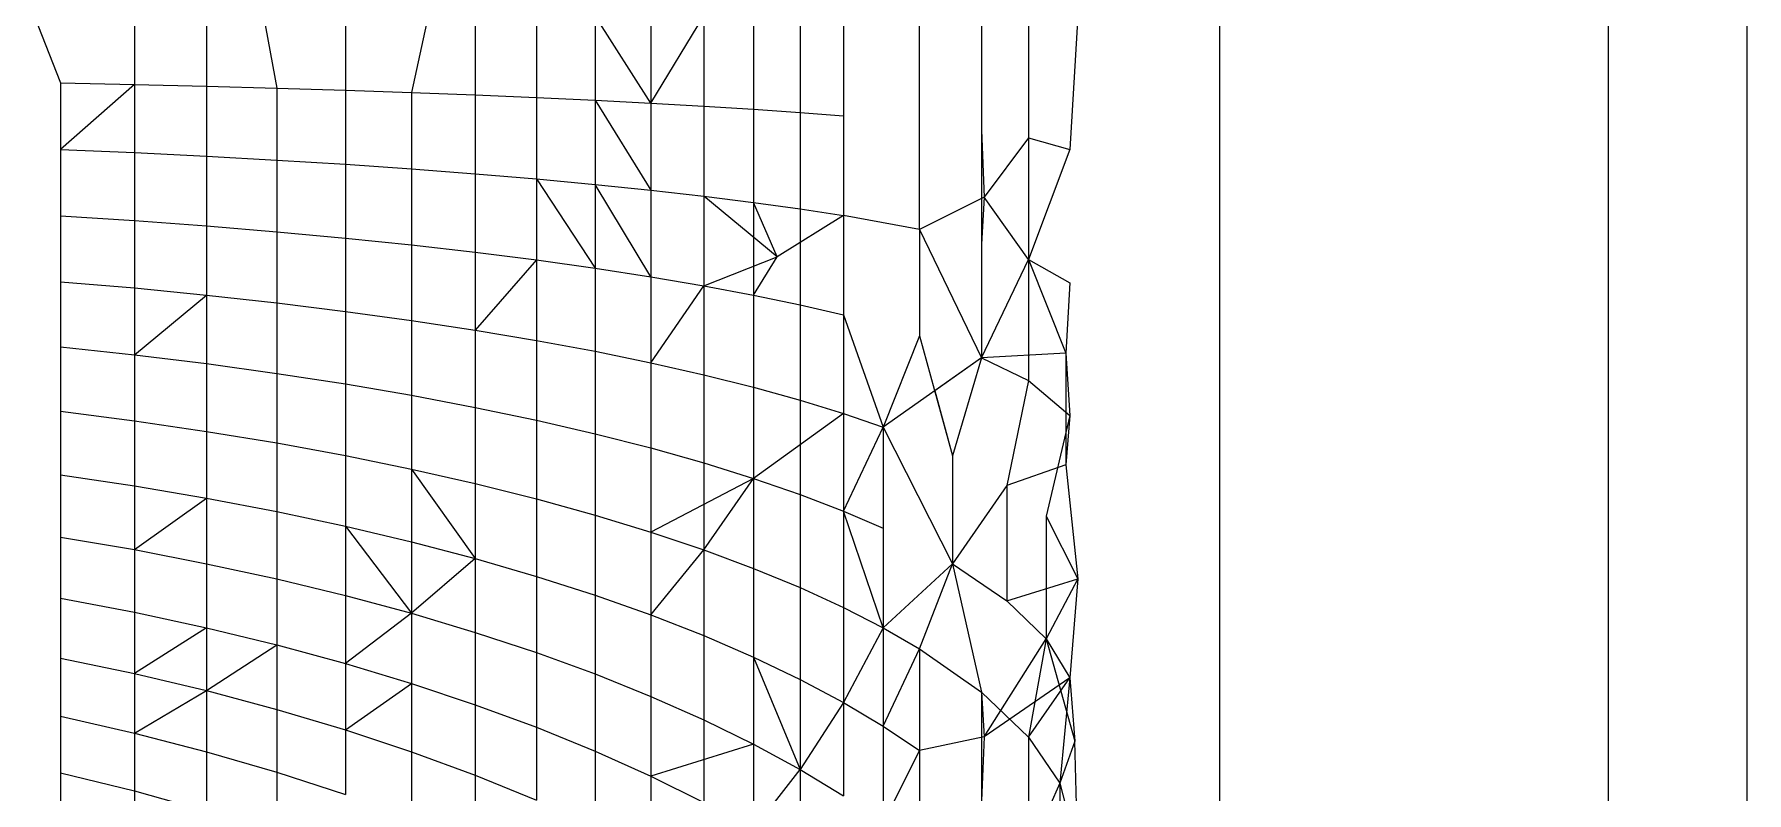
# Model space of a CAD drawing. Header units: inches. Extents: x 17 to 4615, y 5 to 3256.
# Drawn here: x 1650.593 to 1651.632, y 2416.881 to 2417.341 of the extents above; entities that cross this region are included whole.
import ezdxf

# ---------------------------------------------------------------- set-up
doc = ezdxf.new("R2010")
doc.units = ezdxf.units.IN
doc.header["$MEASUREMENT"] = 0

msp = doc.modelspace()

# ---------------------------------------------------------------- linework, layer by layer
for p, q in [((1651.6324, 2589.9496), (1651.6324, 2243.9862)), ((1651.5483, 2589.9138), (1651.5483, 2244.0227)), ((1651.3124, 2589.8133), (1651.3124, 2244.1249)), ((1650.5933, 2417.3523), (1650.6092, 2417.3118)), ((1650.6541, 2417.3523), (1650.6541, 2417.3108)), ((1650.6979, 2417.3523), (1650.6979, 2417.3097)), ((1650.7324, 2417.3523), (1650.7406, 2417.3085)), ((1650.7821, 2417.3523), (1650.7821, 2417.3072)), ((1650.8324, 2417.3523), (1650.8222, 2417.3059)), ((1650.8609, 2417.3523), (1650.8609, 2417.3044)), ((1650.8981, 2417.3523), (1650.8981, 2417.3028)), ((1650.9337, 2417.3523), (1650.9337, 2417.3011)), ((1650.9675, 2417.2994), (1650.9337, 2417.3523)), ((1650.9675, 2417.3523), (1650.9675, 2417.2994)), ((1650.9675, 2417.2994), (1650.9996, 2417.3523)), ((1650.9996, 2417.3523), (1650.9996, 2417.2976)), ((1651.0298, 2417.3523), (1651.0298, 2417.2957)), ((1651.058, 2417.3523), (1651.058, 2417.2937)), ((1651.0843, 2417.3523), (1651.0843, 2417.2917)), ((1651.1305, 2417.2227), (1651.1305, 2417.3523)), ((1651.1681, 2417.3523), (1651.1681, 2417.283)), ((1651.1966, 2417.3523), (1651.1966, 2417.2784)), ((1651.2265, 2417.3523), (1651.2217, 2417.2713)), ((1650.6092, 2417.3118), (1650.6092, 2417.2713)), ((1650.6092, 2417.3118), (1650.6541, 2417.3108)), ((1650.6541, 2417.3108), (1650.6092, 2417.2713)), ((1650.6541, 2417.3108), (1650.6541, 2417.2694)), ((1650.6541, 2417.3108), (1650.6979, 2417.3097)), ((1650.6979, 2417.3097), (1650.6979, 2417.2672)), ((1650.6979, 2417.3097), (1650.7406, 2417.3085)), ((1650.7406, 2417.3085), (1650.7406, 2417.2649)), ((1650.7406, 2417.3085), (1650.7821, 2417.3072)), ((1650.7821, 2417.3072), (1650.7821, 2417.2623)), ((1650.7821, 2417.3072), (1650.8222, 2417.3059)), ((1650.8222, 2417.3059), (1650.8222, 2417.2595)), ((1650.8222, 2417.3059), (1650.8609, 2417.3044)), ((1650.8609, 2417.3044), (1650.8609, 2417.2566)), ((1650.8609, 2417.3044), (1650.8981, 2417.3028)), ((1650.8981, 2417.3028), (1650.8981, 2417.2534)), ((1650.8981, 2417.3028), (1650.9337, 2417.3011)), ((1650.9337, 2417.3011), (1650.9337, 2417.2501)), ((1650.9337, 2417.3011), (1650.9675, 2417.2994)), ((1650.9337, 2417.3011), (1650.9675, 2417.2466)), ((1650.9675, 2417.2994), (1650.9675, 2417.2466)), ((1650.9675, 2417.2994), (1650.9996, 2417.2976)), ((1650.9996, 2417.2976), (1650.9996, 2417.243)), ((1650.9996, 2417.2976), (1651.0298, 2417.2957)), ((1651.0298, 2417.2957), (1651.0298, 2417.2392)), ((1651.0298, 2417.2957), (1651.058, 2417.2937)), ((1651.058, 2417.2937), (1651.058, 2417.2352)), ((1651.058, 2417.2937), (1651.0843, 2417.2917)), ((1651.0843, 2417.2917), (1651.0843, 2417.2312)), ((1651.1681, 2417.283), (1651.1681, 2417.2138)), ((1651.1681, 2417.283), (1651.1697, 2417.2424)), ((1651.1966, 2417.2784), (1651.1697, 2417.2424)), ((1651.1966, 2417.2784), (1651.1966, 2417.2046)), ((1651.1966, 2417.2784), (1651.2217, 2417.2713)), ((1650.6092, 2417.2713), (1650.6092, 2417.2311)), ((1650.6092, 2417.2713), (1650.6541, 2417.2694)), ((1650.6541, 2417.2694), (1650.6541, 2417.2282)), ((1650.6541, 2417.2694), (1650.6979, 2417.2672)), ((1650.6979, 2417.2672), (1650.6979, 2417.2249)), ((1650.6979, 2417.2672), (1650.7406, 2417.2649)), ((1650.7406, 2417.2649), (1650.7406, 2417.2214)), ((1650.7406, 2417.2649), (1650.7821, 2417.2623)), ((1650.7821, 2417.2623), (1650.7821, 2417.2175)), ((1650.7821, 2417.2623), (1650.8222, 2417.2595)), ((1651.2217, 2417.2713), (1651.1966, 2417.2046)), ((1650.8222, 2417.2595), (1650.8222, 2417.2134)), ((1650.8222, 2417.2595), (1650.8609, 2417.2566)), ((1650.8609, 2417.2566), (1650.8609, 2417.209)), ((1650.8609, 2417.2566), (1650.8981, 2417.2534)), ((1650.8981, 2417.2534), (1650.8981, 2417.2043)), ((1650.8981, 2417.2534), (1650.9337, 2417.2501)), ((1650.8981, 2417.2534), (1650.9337, 2417.1993)), ((1650.9337, 2417.2501), (1650.9337, 2417.1993)), ((1650.9337, 2417.2501), (1650.9675, 2417.2466)), ((1650.9675, 2417.1941), (1650.9337, 2417.2501)), ((1650.9675, 2417.2466), (1650.9675, 2417.1941)), ((1650.9675, 2417.2466), (1650.9996, 2417.243)), ((1650.9996, 2417.243), (1650.9996, 2417.1886)), ((1650.9996, 2417.243), (1651.0298, 2417.2392)), ((1651.044, 2417.2062), (1650.9996, 2417.243)), ((1651.1697, 2417.2424), (1651.1305, 2417.2227)), ((1651.1697, 2417.2424), (1651.1681, 2417.2138)), ((1651.1966, 2417.2046), (1651.1697, 2417.2424)), ((1650.6092, 2417.2311), (1650.6092, 2417.1911)), ((1650.6092, 2417.2311), (1650.6541, 2417.2282)), ((1651.0298, 2417.2392), (1651.0298, 2417.1829)), ((1651.0298, 2417.2392), (1651.058, 2417.2352)), ((1651.044, 2417.2062), (1651.0298, 2417.2392)), ((1651.0843, 2417.2312), (1651.044, 2417.2062)), ((1651.058, 2417.2352), (1651.058, 2417.1771)), ((1651.058, 2417.2352), (1651.0843, 2417.2312)), ((1651.0843, 2417.2312), (1651.0843, 2417.171)), ((1651.1305, 2417.2227), (1651.0843, 2417.2312)), ((1650.6541, 2417.2282), (1650.6541, 2417.1873)), ((1650.6541, 2417.2282), (1650.6979, 2417.2249)), ((1650.6979, 2417.2249), (1650.6979, 2417.183)), ((1650.6979, 2417.2249), (1650.7406, 2417.2214)), ((1650.7406, 2417.2214), (1650.7406, 2417.1782)), ((1650.7406, 2417.2214), (1650.7821, 2417.2175)), ((1651.1305, 2417.2227), (1651.1305, 2417.1583)), ((1651.1305, 2417.2227), (1651.1681, 2417.145)), ((1650.7821, 2417.2175), (1650.7821, 2417.1731)), ((1650.7821, 2417.2175), (1650.8222, 2417.2134)), ((1650.8222, 2417.2134), (1650.8222, 2417.1676)), ((1650.8222, 2417.2134), (1650.8609, 2417.209)), ((1651.1681, 2417.2138), (1651.1681, 2417.145)), ((1650.8609, 2417.209), (1650.8609, 2417.1617)), ((1650.8609, 2417.209), (1650.8981, 2417.2043)), ((1650.8981, 2417.2043), (1650.8609, 2417.1617)), ((1650.8981, 2417.2043), (1650.8981, 2417.1555)), ((1650.8981, 2417.2043), (1650.9337, 2417.1993)), ((1650.9337, 2417.1993), (1650.9337, 2417.1489)), ((1650.9337, 2417.1993), (1650.9675, 2417.1941)), ((1650.9996, 2417.1886), (1651.044, 2417.2062)), ((1651.0298, 2417.1829), (1651.044, 2417.2062)), ((1651.1681, 2417.145), (1651.1966, 2417.2046)), ((1651.1966, 2417.2046), (1651.1966, 2417.1312)), ((1651.1966, 2417.2046), (1651.2217, 2417.1904)), ((1651.1966, 2417.2046), (1651.2192, 2417.1477)), ((1650.6092, 2417.1911), (1650.6092, 2417.1516)), ((1650.6092, 2417.1911), (1650.6541, 2417.1873)), ((1650.9675, 2417.1941), (1650.9675, 2417.1419)), ((1650.9675, 2417.1941), (1650.9996, 2417.1886)), ((1650.9675, 2417.1419), (1650.9996, 2417.1886)), ((1650.9996, 2417.1886), (1650.9996, 2417.1347)), ((1650.9996, 2417.1886), (1651.0298, 2417.1829)), ((1651.2217, 2417.1904), (1651.2192, 2417.1477)), ((1650.6541, 2417.1873), (1650.6541, 2417.1468)), ((1650.6541, 2417.1873), (1650.6979, 2417.183)), ((1650.6541, 2417.1468), (1650.6979, 2417.183)), ((1650.6979, 2417.183), (1650.6979, 2417.1414)), ((1650.6979, 2417.183), (1650.7406, 2417.1782)), ((1650.7406, 2417.1782), (1650.7406, 2417.1355)), ((1650.7406, 2417.1782), (1650.7821, 2417.1731)), ((1651.0298, 2417.1829), (1651.0298, 2417.1271)), ((1651.0298, 2417.1829), (1651.058, 2417.1771)), ((1650.7821, 2417.1731), (1650.7821, 2417.1291)), ((1650.7821, 2417.1731), (1650.8222, 2417.1676)), ((1651.058, 2417.1771), (1651.058, 2417.1193)), ((1651.058, 2417.1771), (1651.0843, 2417.171)), ((1651.0843, 2417.171), (1651.0843, 2417.1112)), ((1651.0843, 2417.171), (1651.1085, 2417.1029)), ((1650.8222, 2417.1676), (1650.8222, 2417.1223)), ((1650.8222, 2417.1676), (1650.8609, 2417.1617)), ((1650.8609, 2417.1617), (1650.8609, 2417.1149)), ((1650.8609, 2417.1617), (1650.8981, 2417.1555)), ((1651.1305, 2417.1583), (1651.1085, 2417.1029)), ((1651.1305, 2417.1583), (1651.1504, 2417.0856)), ((1650.6092, 2417.1516), (1650.6092, 2417.1125)), ((1650.6092, 2417.1516), (1650.6541, 2417.1468)), ((1650.8981, 2417.1555), (1650.8981, 2417.1071)), ((1650.8981, 2417.1555), (1650.9337, 2417.1489)), ((1650.9337, 2417.1489), (1650.9337, 2417.0989)), ((1650.9337, 2417.1489), (1650.9675, 2417.1419)), ((1651.2192, 2417.1477), (1651.1681, 2417.145)), ((1651.2192, 2417.1477), (1651.2192, 2417.08)), ((1651.2192, 2417.1477), (1651.2217, 2417.1099)), ((1650.6541, 2417.1468), (1650.6541, 2417.1067)), ((1650.6541, 2417.1468), (1650.6979, 2417.1414)), ((1650.6979, 2417.1414), (1650.6979, 2417.1003)), ((1650.6979, 2417.1414), (1650.7406, 2417.1355)), ((1650.9675, 2417.1419), (1650.9675, 2417.0903)), ((1650.9675, 2417.1419), (1650.9996, 2417.1347)), ((1651.1681, 2417.145), (1651.1085, 2417.1029)), ((1651.1681, 2417.145), (1651.1397, 2417.1249)), ((1651.1681, 2417.145), (1651.1504, 2417.0856)), ((1651.1681, 2417.145), (1651.1966, 2417.1312)), ((1650.7406, 2417.1355), (1650.7406, 2417.0933)), ((1650.7406, 2417.1355), (1650.7821, 2417.1291)), ((1650.7821, 2417.1291), (1650.7821, 2417.0857)), ((1650.7821, 2417.1291), (1650.8222, 2417.1223)), ((1650.9996, 2417.1347), (1650.9996, 2417.0812)), ((1650.9996, 2417.1347), (1651.0298, 2417.1271)), ((1651.0298, 2417.1271), (1651.0298, 2417.0718)), ((1651.0298, 2417.1271), (1651.058, 2417.1193)), ((1651.1966, 2417.1312), (1651.1835, 2417.0675)), ((1651.1966, 2417.1312), (1651.2217, 2417.1099)), ((1650.8222, 2417.1223), (1650.8222, 2417.0775)), ((1650.8222, 2417.1223), (1650.8609, 2417.1149)), ((1651.058, 2417.1193), (1651.058, 2417.0621)), ((1651.058, 2417.1193), (1651.0843, 2417.1112)), ((1651.1397, 2417.1249), (1651.1504, 2417.0856)), ((1650.6092, 2417.1125), (1650.6092, 2417.074)), ((1650.6092, 2417.1125), (1650.6541, 2417.1067)), ((1650.6541, 2417.1067), (1650.6541, 2417.0673)), ((1650.6541, 2417.1067), (1650.6979, 2417.1003)), ((1650.8609, 2417.1149), (1650.8609, 2417.0687)), ((1650.8609, 2417.1149), (1650.8981, 2417.1071)), ((1650.8981, 2417.1071), (1650.8981, 2417.0594)), ((1650.8981, 2417.1071), (1650.9337, 2417.0989)), ((1651.0843, 2417.1112), (1651.0298, 2417.0718)), ((1651.0843, 2417.1112), (1651.0843, 2417.052)), ((1651.0843, 2417.1112), (1651.1085, 2417.1029)), ((1651.2217, 2417.1099), (1651.2073, 2417.049)), ((1651.2217, 2417.1099), (1651.2192, 2417.08)), ((1650.6979, 2417.1003), (1650.6979, 2417.0599)), ((1650.6979, 2417.1003), (1650.7406, 2417.0933)), ((1650.9337, 2417.0989), (1650.9337, 2417.0496)), ((1650.9337, 2417.0989), (1650.9675, 2417.0903)), ((1651.0843, 2417.052), (1651.1085, 2417.1029)), ((1651.1085, 2417.1029), (1651.1085, 2417.0416)), ((1651.1085, 2417.1029), (1651.1504, 2417.0201)), ((1650.7406, 2417.0933), (1650.7406, 2417.0517)), ((1650.7406, 2417.0933), (1650.7821, 2417.0857)), ((1650.7821, 2417.0857), (1650.7821, 2417.0429)), ((1650.7821, 2417.0857), (1650.8222, 2417.0775)), ((1650.9675, 2417.0903), (1650.9675, 2417.0393)), ((1650.9675, 2417.0903), (1650.9996, 2417.0812)), ((1651.1504, 2417.0856), (1651.1504, 2417.0201)), ((1650.8222, 2417.0775), (1650.8222, 2417.0333)), ((1650.8222, 2417.0775), (1650.8609, 2417.0687)), ((1650.8222, 2417.0775), (1650.8609, 2417.0232)), ((1650.9996, 2417.0812), (1650.9996, 2417.0285)), ((1650.9996, 2417.0812), (1651.0298, 2417.0718)), ((1651.2192, 2417.08), (1651.1835, 2417.0675)), ((1651.2192, 2417.08), (1651.2265, 2417.0109)), ((1650.6092, 2417.074), (1650.6092, 2417.0362)), ((1650.6092, 2417.074), (1650.6541, 2417.0673)), ((1650.6541, 2417.0673), (1650.6541, 2417.0286)), ((1650.6541, 2417.0673), (1650.6979, 2417.0599)), ((1650.8609, 2417.0687), (1650.8609, 2417.0232)), ((1650.8609, 2417.0687), (1650.8981, 2417.0594)), ((1651.0298, 2417.0718), (1650.9675, 2417.0393)), ((1650.9996, 2417.0285), (1651.0298, 2417.0718)), ((1651.0298, 2417.0718), (1651.0298, 2417.0172)), ((1651.0298, 2417.0718), (1651.058, 2417.0621)), ((1651.1835, 2417.0675), (1651.1504, 2417.0201)), ((1651.1835, 2417.0675), (1651.1835, 2416.9976)), ((1650.6541, 2417.0286), (1650.6979, 2417.0599)), ((1650.6979, 2417.0599), (1650.6979, 2417.0201)), ((1650.6979, 2417.0599), (1650.7406, 2417.0517)), ((1650.8981, 2417.0594), (1650.8981, 2417.0124)), ((1650.8981, 2417.0594), (1650.9337, 2417.0496)), ((1651.058, 2417.0621), (1651.058, 2417.0056)), ((1651.058, 2417.0621), (1651.0843, 2417.052)), ((1650.7406, 2417.0517), (1650.7406, 2417.0109)), ((1650.7406, 2417.0517), (1650.7821, 2417.0429)), ((1650.9337, 2417.0496), (1650.9337, 2417.001)), ((1650.9337, 2417.0496), (1650.9675, 2417.0393)), ((1651.0843, 2417.052), (1651.0843, 2416.9936)), ((1651.0843, 2417.052), (1651.1085, 2417.0416)), ((1651.1085, 2416.9812), (1651.0843, 2417.052)), ((1651.2073, 2417.049), (1651.2073, 2416.9745)), ((1651.2073, 2417.049), (1651.2265, 2417.0109)), ((1650.6092, 2417.0362), (1650.6092, 2416.9991)), ((1650.6092, 2417.0362), (1650.6541, 2417.0286)), ((1650.7821, 2417.0429), (1650.7821, 2417.0008)), ((1650.7821, 2417.0429), (1650.8222, 2417.0333)), ((1650.7821, 2417.0429), (1650.8222, 2416.99)), ((1650.8222, 2417.0333), (1650.8222, 2416.99)), ((1650.8222, 2417.0333), (1650.8609, 2417.0232)), ((1650.9675, 2417.0393), (1650.9675, 2416.989)), ((1650.9675, 2417.0393), (1650.9996, 2417.0285)), ((1651.1085, 2417.0416), (1651.1085, 2416.9812)), ((1650.6541, 2417.0286), (1650.6541, 2416.9906)), ((1650.6541, 2417.0286), (1650.6979, 2417.0201)), ((1650.8609, 2417.0232), (1650.8222, 2416.99)), ((1650.8609, 2417.0232), (1650.8609, 2416.9784)), ((1650.8609, 2417.0232), (1650.8981, 2417.0124)), ((1650.9675, 2416.989), (1650.9996, 2417.0285)), ((1650.9996, 2417.0285), (1650.9996, 2416.9765)), ((1650.9996, 2417.0285), (1651.0298, 2417.0172)), ((1650.6979, 2417.0201), (1650.6979, 2416.9812)), ((1650.6979, 2417.0201), (1650.7406, 2417.0109)), ((1650.8981, 2417.0124), (1650.8981, 2416.9662)), ((1650.8981, 2417.0124), (1650.9337, 2417.001)), ((1651.0298, 2417.0172), (1651.0298, 2416.9634)), ((1651.0298, 2417.0172), (1651.058, 2417.0056)), ((1651.1504, 2417.0201), (1651.1085, 2416.9812)), ((1651.1305, 2416.9684), (1651.1504, 2417.0201)), ((1651.1504, 2417.0201), (1651.1681, 2416.9421)), ((1651.1504, 2417.0201), (1651.1835, 2416.9976)), ((1650.7406, 2417.0109), (1650.7406, 2416.9708)), ((1650.7406, 2417.0109), (1650.7821, 2417.0008)), ((1651.058, 2417.0056), (1651.058, 2416.9499)), ((1651.058, 2417.0056), (1651.0843, 2416.9936)), ((1651.1835, 2416.9976), (1651.2265, 2417.0109)), ((1651.2265, 2417.0109), (1651.2073, 2416.9745)), ((1651.2265, 2417.0109), (1651.2217, 2416.9509)), ((1650.6092, 2416.9991), (1650.6092, 2416.9629)), ((1650.6092, 2416.9991), (1650.6541, 2416.9906)), ((1650.7821, 2417.0008), (1650.7821, 2416.9596)), ((1650.7821, 2417.0008), (1650.8222, 2416.99)), ((1650.9337, 2417.001), (1650.9337, 2416.9532)), ((1650.9337, 2417.001), (1650.9675, 2416.989)), ((1651.0843, 2416.9936), (1651.0843, 2416.9359)), ((1651.0843, 2416.9936), (1651.1085, 2416.9812)), ((1651.1835, 2416.9976), (1651.2073, 2416.9745)), ((1650.6541, 2416.9906), (1650.6541, 2416.9535)), ((1650.6541, 2416.9906), (1650.6979, 2416.9812)), ((1650.6979, 2416.9812), (1650.6541, 2416.9535)), ((1650.6979, 2416.9812), (1650.6979, 2416.9431)), ((1650.6979, 2416.9812), (1650.7406, 2416.9708)), ((1650.8222, 2416.99), (1650.7821, 2416.9596)), ((1650.8222, 2416.99), (1650.8222, 2416.9475)), ((1650.8222, 2416.99), (1650.8609, 2416.9784)), ((1650.9675, 2416.989), (1650.9675, 2416.9396)), ((1650.9675, 2416.989), (1650.9996, 2416.9765)), ((1651.1085, 2416.9812), (1651.0843, 2416.9359)), ((1651.1085, 2416.9812), (1651.1085, 2416.9216)), ((1651.1085, 2416.9812), (1651.1305, 2416.9684)), ((1650.6979, 2416.9431), (1650.7406, 2416.9708)), ((1650.7406, 2416.9708), (1650.7406, 2416.9317)), ((1650.7406, 2416.9708), (1650.7821, 2416.9596)), ((1650.8609, 2416.9784), (1650.8609, 2416.9346)), ((1650.8609, 2416.9784), (1650.8981, 2416.9662)), ((1650.9996, 2416.9765), (1650.9996, 2416.9254)), ((1650.9996, 2416.9765), (1651.0298, 2416.9634)), ((1651.1697, 2416.9151), (1651.2073, 2416.9745)), ((1651.2073, 2416.9745), (1651.1966, 2416.9148)), ((1651.2073, 2416.9745), (1651.2217, 2416.9509)), ((1651.2073, 2416.9745), (1651.2247, 2416.9124)), ((1650.6092, 2416.9629), (1650.6092, 2416.9276)), ((1650.6092, 2416.9629), (1650.6541, 2416.9535)), ((1650.8981, 2416.9662), (1650.8981, 2416.9209)), ((1650.8981, 2416.9662), (1650.9337, 2416.9532)), ((1651.0298, 2416.9634), (1651.0298, 2416.9106)), ((1651.0298, 2416.9634), (1651.058, 2416.9499)), ((1651.0298, 2416.9634), (1651.058, 2416.8952)), ((1651.1085, 2416.9216), (1651.1305, 2416.9684)), ((1651.1305, 2416.9684), (1651.1305, 2416.9068)), ((1651.1305, 2416.9684), (1651.1681, 2416.9421)), ((1650.6541, 2416.9535), (1650.6541, 2416.9174)), ((1650.6541, 2416.9535), (1650.6979, 2416.9431)), ((1650.7821, 2416.9596), (1650.7821, 2416.9193)), ((1650.7821, 2416.9596), (1650.8222, 2416.9475)), ((1650.9337, 2416.9532), (1650.9337, 2416.9064)), ((1650.9337, 2416.9532), (1650.9675, 2416.9396)), ((1651.058, 2416.9499), (1651.058, 2416.8952)), ((1651.058, 2416.9499), (1651.0843, 2416.9359)), ((1651.2217, 2416.9509), (1651.1697, 2416.9151)), ((1651.1966, 2416.9148), (1651.2217, 2416.9509)), ((1651.2217, 2416.9509), (1651.2157, 2416.8869)), ((1651.2217, 2416.9509), (1651.2247, 2416.9124)), ((1650.6541, 2416.9174), (1650.6979, 2416.9431)), ((1650.6979, 2416.9431), (1650.6979, 2416.906)), ((1650.6979, 2416.9431), (1650.7406, 2416.9317)), ((1650.7821, 2416.9193), (1650.8222, 2416.9475)), ((1650.8222, 2416.9475), (1650.8222, 2416.906)), ((1650.8222, 2416.9475), (1650.8609, 2416.9346)), ((1650.9675, 2416.9396), (1650.9675, 2416.8912)), ((1650.9675, 2416.9396), (1650.9996, 2416.9254)), ((1651.1681, 2416.9421), (1651.1681, 2416.8762)), ((1651.1681, 2416.9421), (1651.1966, 2416.9148)), ((1651.1681, 2416.9421), (1651.1697, 2416.9151)), ((1650.7406, 2416.9317), (1650.7406, 2416.8936)), ((1650.7406, 2416.9317), (1650.7821, 2416.9193)), ((1650.8609, 2416.9346), (1650.8609, 2416.8918)), ((1650.8609, 2416.9346), (1650.8981, 2416.9209)), ((1651.0843, 2416.9359), (1651.058, 2416.8952)), ((1651.0843, 2416.9359), (1651.0843, 2416.8794)), ((1651.0843, 2416.9359), (1651.1085, 2416.9216)), ((1650.6092, 2416.9276), (1650.6092, 2416.8933)), ((1650.6092, 2416.9276), (1650.6541, 2416.9174)), ((1650.7821, 2416.9193), (1650.7821, 2416.8801)), ((1650.7821, 2416.9193), (1650.8222, 2416.906)), ((1650.8981, 2416.9209), (1650.8981, 2416.8767)), ((1650.8981, 2416.9209), (1650.9337, 2416.9064)), ((1650.9996, 2416.9254), (1650.9996, 2416.8753)), ((1650.9996, 2416.9254), (1651.0298, 2416.9106)), ((1651.1085, 2416.9216), (1651.1085, 2416.863)), ((1651.1085, 2416.9216), (1651.1305, 2416.9068)), ((1650.6541, 2416.9174), (1650.6541, 2416.8823)), ((1650.6541, 2416.9174), (1650.6979, 2416.906)), ((1651.0298, 2416.9106), (1650.9675, 2416.8912)), ((1651.0298, 2416.9106), (1651.0298, 2416.8588)), ((1651.0298, 2416.9106), (1651.058, 2416.8952)), ((1651.1697, 2416.9151), (1651.1305, 2416.9068)), ((1651.1697, 2416.9151), (1651.1681, 2416.8762)), ((1651.1966, 2416.9148), (1651.1966, 2416.8446)), ((1651.1966, 2416.9148), (1651.2157, 2416.8869)), ((1651.2247, 2416.9124), (1651.2157, 2416.8869)), ((1651.2265, 2416.8443), (1651.2247, 2416.9124)), ((1650.6979, 2416.906), (1650.6979, 2416.87)), ((1650.6979, 2416.906), (1650.7406, 2416.8936)), ((1650.8222, 2416.906), (1650.8222, 2416.8656)), ((1650.8222, 2416.906), (1650.8609, 2416.8918)), ((1650.9337, 2416.9064), (1650.9337, 2416.8607)), ((1650.9337, 2416.9064), (1650.9675, 2416.8912)), ((1651.1305, 2416.9068), (1651.1085, 2416.863)), ((1651.1305, 2416.9068), (1651.1305, 2416.8462)), ((1650.6092, 2416.8933), (1650.6092, 2416.8602)), ((1650.6092, 2416.8933), (1650.6541, 2416.8823)), ((1650.7406, 2416.8936), (1650.7406, 2416.8566)), ((1650.7406, 2416.8936), (1650.7821, 2416.8801)), ((1650.8609, 2416.8918), (1650.8609, 2416.85)), ((1650.8609, 2416.8918), (1650.8981, 2416.8767)), ((1650.9675, 2416.8912), (1650.9675, 2416.8439)), ((1650.9675, 2416.8912), (1650.9996, 2416.8753)), ((1651.0298, 2416.8588), (1651.058, 2416.8952)), ((1651.058, 2416.8952), (1651.058, 2416.8416)), ((1651.058, 2416.8952), (1651.0843, 2416.8794)), ((1650.6541, 2416.8823), (1650.6541, 2416.8483)), ((1650.6541, 2416.8823), (1650.6979, 2416.87)), ((1651.2157, 2416.8869), (1651.1966, 2416.8446)), ((1651.2157, 2416.8869), (1651.2157, 2416.8122)), ((1651.2157, 2416.8869), (1651.2265, 2416.8443))]:
    msp.add_line(p, q)

doc.saveas('drawing.dxf')
